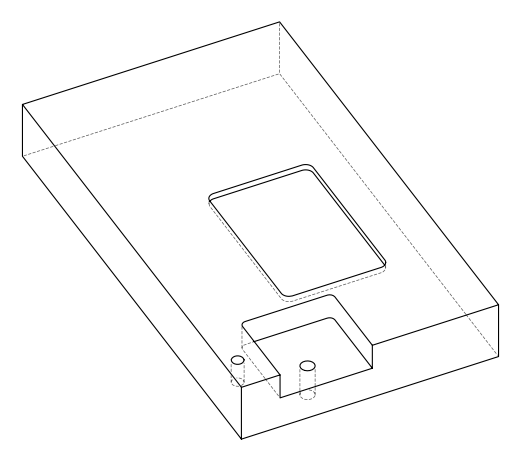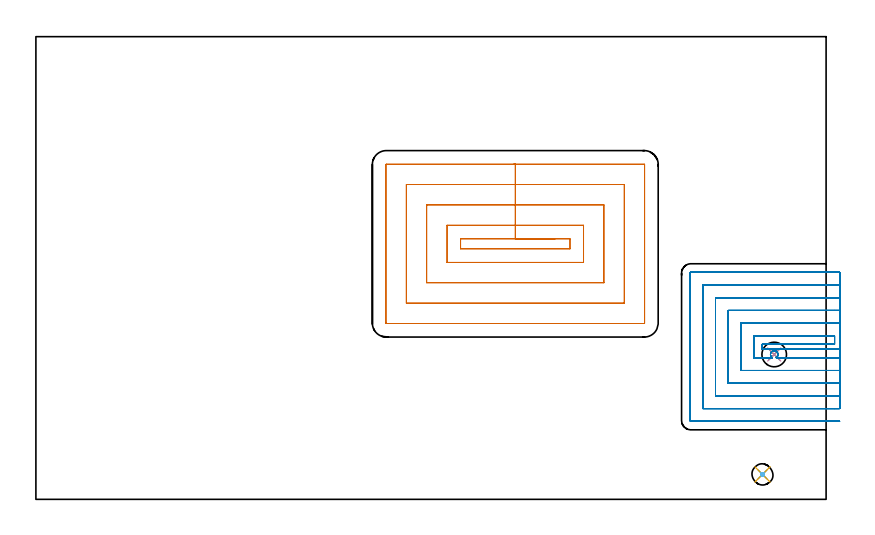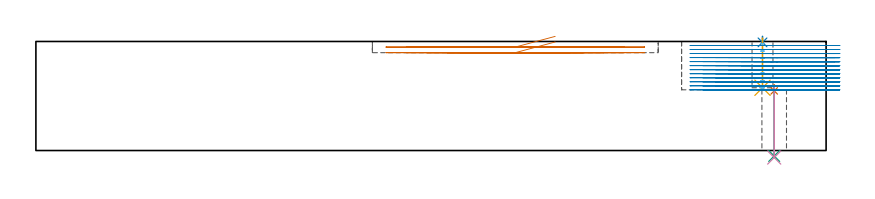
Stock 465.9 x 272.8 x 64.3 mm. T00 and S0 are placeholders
(PLAN: 8 operations, 6 tool changes, 50.1 min)
(1 SPOT_DRILL | STEP1HOLE | NXT0321_9005460120000 | 0.04 min | 3125 mm3)
(2 SPOT_DRILL_1 | STEP1POCKET | NXT0321_9005460120000 | 0.03 min | 1 mm3)
(3 DRILL_THROUGH_HOLE_INTO_CENTER | STEP1HOLE | NXT0301_065 | 0.17 min | 2500 mm3)
(4 DRILL_TO_ENLARGE_THROUGH_HOLE | STEP1HOLE | NXT0301_106 | 0.18 min | 4960 mm3)
(5 DRILL_BLIND_HOLE_INTO_CENTER | STEP1POCKET | NXT0301_084 | 0.12 min | 2584 mm3)
(6 MILL_ROUGH_BLIND_HOLE_CONTOUR | STEP1POCKET | NXT0201_013 | Spiral | 0.31 min | 653 mm3)
(7 MILL_RECTANGULAR_POCKET | POCKET_RECTANGULAR_STRAIGHT | UGT0201_010 | Follow Part, ap 4, ae 75% | 6.52 min | 121866 mm3)
(8 MILL_SLOT | SLOT_PARTIAL_RECTANGULAR | NXT0201_013 | Follow Part, ap 2.5, ae 75% | 42.72 min | 232685 mm3)
(TOOL NXT0321_9005460120000 | NC Spot Drill, 142deg, 12mm, Carbide, Uncoated | D12 PA142 FL30 Z2)
(TOOL NXT0301_065 | Carbide Drill 9.4mm [860.1-0940-075A1-MM 2214] | D9.4 PA140 FL98 Z2)
(TOOL NXT0301_106 | Carbide Drill 14.5mm [860.1-1450-073A1-MM 2214] | D14.5 PA140 FL83 Z2)
(TOOL NXT0301_084 | Carbide Drill 11.3mm [860.1-1130-034A1-MM 2214] | D11.3 PA140 FL55 Z2)
(TOOL NXT0201_013 | ENDMILL 10mm | D10 FL30 Z4)
(TOOL UGT0201_010 | End Mill 16 mm | D16 FL22 Z2)
(OP 1 SPOT_DRILL)
G17 G21 G94 G90
T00 M6
G54
G17 G0 G90 X435.3 Y85.4 S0 M3
G43 Z74.3 H0
G94 G81 G98 Z35.172 F250. R38.8
G80
M5
M2
(OP 2 SPOT_DRILL_1)
G17 G21 G94 G90
T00 M6
G54
G17 G0 G90 X428.4 Y14.7 S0 M3
G43 Z74.3 H0
G94 G81 G98 Z63.771 F250. R67.3
G80
M5
M2
(OP 3 DRILL_THROUGH_HOLE_INTO_CENTER)
G17 G21 G94 G90
T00 M6
G54
G17 G0 G90 X435.3 Y85.4 S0 M3
G43 Z74.3 H1
G94 G73 G98 Z-3.211 F250. Q7.802 R37.8
G80
M5
M2
(OP 4 DRILL_TO_ENLARGE_THROUGH_HOLE)
G17 G21 G94 G90
T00 M6
G54
G17 G0 G90 X435.3 Y85.4 S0 M3
G43 Z74.3 H1
G94 G81 G98 Z-4.139 F250. R37.8
G80
M5
M2
(OP 5 DRILL_BLIND_HOLE_INTO_CENTER)
G17 G21 G94 G90
T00 M6
G54
G17 G0 G90 X428.4 Y14.7 S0 M3
G43 Z74.3 H1
G94 G81 G98 Z37. F250. R66.3
G80
M5
M2
(OP 6 MILL_ROUGH_BLIND_HOLE_CONTOUR)
G17 G21 G94 G90
T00 M6
G54
G17 G0 G90 X428.4 Y14.7 S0 M3
G43 Z74.3 H0
Z62.971
G94 G3 X428.975 Y15.275 R0.575 F250.
X428.4 Y15.85 R0.575
X427.25 Y14.7 R1.15
X428.4 Y15.85 R-1.15
X427.825 Y15.275 R0.575
X428.4 Y14.7 R0.575
G0 Z58.643
G3 X428.975 Y15.275 R0.575
X428.4 Y15.85 R0.575
X427.25 Y14.7 R1.15
X428.4 Y15.85 R-1.15
X427.825 Y15.275 R0.575
X428.4 Y14.7 R0.575
G0 Z54.314
G3 X428.975 Y15.275 R0.575
X428.4 Y15.85 R0.575
X427.25 Y14.7 R1.15
X428.4 Y15.85 R-1.15
X427.825 Y15.275 R0.575
X428.4 Y14.7 R0.575
G0 Z49.986
G3 X428.975 Y15.275 R0.575
X428.4 Y15.85 R0.575
X427.25 Y14.7 R1.15
X428.4 Y15.85 R-1.15
X427.825 Y15.275 R0.575
X428.4 Y14.7 R0.575
G0 Z45.657
G3 X428.975 Y15.275 R0.575
X428.4 Y15.85 R0.575
X427.25 Y14.7 R1.15
X428.4 Y15.85 R-1.15
X427.825 Y15.275 R0.575
X428.4 Y14.7 R0.575
G0 Z41.329
G3 X428.975 Y15.275 R0.575
X428.4 Y15.85 R0.575
X427.25 Y14.7 R1.15
X428.4 Y15.85 R-1.15
X427.825 Y15.275 R0.575
X428.4 Y14.7 R0.575
G0 Z37.
G3 X428.975 Y15.275 R0.575
X428.4 Y15.85 R0.575
X427.25 Y14.7 R1.15
X428.4 Y15.85 R-1.15
X427.825 Y15.275 R0.575
X428.4 Y14.7 R0.575
G0 Z74.3
M5
M2
(OP 7 MILL_RECTANGULAR_POCKET)
G17 G21 G94 G90
T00 M6
G54
G17 G0 G90 X306.162 Y153.6 S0 M3
G43 Z74.3 H0
Z67.3
G94 G1 X282.65 Z61. F250.
X250.4 F500.
Y147.7
X314.9
Y153.6
X282.65
Y161.6
X242.4
Y139.7
X322.9
Y161.6
X282.65
Y173.6
X230.4
Y127.7
X334.9
Y173.6
X282.65
Y185.6
X218.4
Y115.7
X346.9
Y185.6
X282.65
Y197.6
X206.6
G3 X206.4 Y197.4 R0.2
G1 Y103.9
G3 X206.6 Y103.7 R0.2
G1 X358.7
G3 X358.9 Y103.9 R0.2
G1 Y197.4
G3 X358.7 Y197.6 R0.2
G1 X282.65
X281.65
G0 X306.162 Y153.6 Z64.
G1 X282.65 Z57.7 F250.
X250.4 F500.
Y147.7
X314.9
Y153.6
X282.65
Y161.6
X242.4
Y139.7
X322.9
Y161.6
X282.65
Y173.6
X230.4
Y127.7
X334.9
Y173.6
X282.65
Y185.6
X218.4
Y115.7
X346.9
Y185.6
X282.65
Y197.6
X206.6
G3 X206.4 Y197.4 R0.2
G1 Y103.9
G3 X206.6 Y103.7 R0.2
G1 X358.7
G3 X358.9 Y103.9 R0.2
G1 Y197.4
G3 X358.7 Y197.6 R0.2
G1 X282.65
X281.65
G0 Z74.3
M5
M2
(OP 8 MILL_SLOT)
G17 G21 G94 G90
T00 M6
G54
G17 G0 G90 X473.9 Y88.5 S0 M3
G43 Z74.3 H0
Z61.925
G94 G1 X470.9 F250.
X428.2 F500.
Y91.4
X470.9
Y96.4
X423.2
Y83.5
X434.127
X433.823 Y83.719
X433.549 Y84.008
X433.286 Y84.406
G2 X433.111 Y84.93 R2.293
X433.915 Y87.169 R2.293
G1 X434.078 Y87.28
G2 X436.123 Y87.483 R2.335
G1 X436.48 Y87.305
X436.671 Y87.177
X437.002 Y86.86
G2 X437.421 Y84.677 R2.286
X437.307 Y84.395 R2.286
G1 X437.035 Y83.984
X436.776 Y83.715
X436.471 Y83.5
X470.9
X473.9 F250.
Y103.9
X470.9
X415.7 F500.
Y76.
X470.9
X473.9 F250.
Y111.4
X470.9
X408.2 F500.
Y68.5
X470.9
X473.9 F250.
Y118.9
X470.9
X400.7 F500.
Y61.
X470.9
X473.9 F250.
Y126.4
X470.9
X393.2 F500.
Y53.5
X470.9
X473.9 F250.
Y133.9
X470.9
X386.2 F500.
G3 X385.7 Y133.4 R0.5
G1 Y46.5
G3 X386.2 Y46. R0.5
G1 X470.9
X473.9 F250.
G0 Y88.5 Z59.55
G1 X470.9
X428.2 F500.
Y91.4
X470.9
Y96.4
X423.2
Y83.5
X434.127
X433.823 Y83.72
X433.548 Y84.009
X433.319 Y84.355
X433.287 Y84.404
G2 X433.119 Y84.894 R2.291
X433.835 Y87.101 R2.293
G1 X433.915 Y87.169
G2 X434.319 Y87.41 R2.335
X436.123 Y87.483 R2.335
G1 X436.48 Y87.305
X436.671 Y87.177
X437.002 Y86.86
G2 X437.451 Y84.774 R2.286
X437.306 Y84.394 R2.285
G1 X437.035 Y83.984
X436.777 Y83.716
X436.471 Y83.5
X470.9
X473.9 F250.
Y103.9
X470.9
X415.7 F500.
Y76.
X470.9
X473.9 F250.
Y111.4
X470.9
X408.2 F500.
Y68.5
X470.9
X473.9 F250.
Y118.9
X470.9
X400.7 F500.
Y61.
X470.9
X473.9 F250.
Y126.4
X470.9
X393.2 F500.
Y53.5
X470.9
X473.9 F250.
Y133.9
X470.9
X386.2 F500.
G3 X385.7 Y133.4 R0.5
G1 Y46.5
G3 X386.2 Y46. R0.5
G1 X470.9
X473.9 F250.
G0 Y88.5 Z57.175
G1 X470.9
X428.2 F500.
Y91.4
X470.9
Y96.4
X423.2
Y83.5
X434.127
X433.823 Y83.72
X433.548 Y84.009
X433.319 Y84.355
X433.287 Y84.404
G2 X433.119 Y84.894 R2.291
X433.835 Y87.101 R2.293
G1 X433.915 Y87.169
G2 X434.319 Y87.41 R2.335
X436.123 Y87.483 R2.335
G1 X436.48 Y87.305
X436.671 Y87.177
X437.002 Y86.86
G2 X437.451 Y84.774 R2.286
X437.306 Y84.394 R2.285
G1 X437.035 Y83.984
X436.777 Y83.716
X436.471 Y83.5
X470.9
X473.9 F250.
Y103.9
X470.9
X415.7 F500.
Y76.
X470.9
X473.9 F250.
Y111.4
X470.9
X408.2 F500.
Y68.5
X470.9
X473.9 F250.
Y118.9
X470.9
X400.7 F500.
Y61.
X470.9
X473.9 F250.
Y126.4
X470.9
X393.2 F500.
Y53.5
X470.9
X473.9 F250.
Y133.9
X470.9
X386.2 F500.
G3 X385.7 Y133.4 R0.5
G1 Y46.5
G3 X386.2 Y46. R0.5
G1 X470.9
X473.9 F250.
G0 Y88.5 Z54.8
G1 X470.9
X428.2 F500.
Y91.4
X470.9
Y96.4
X423.2
Y83.5
X434.127
X433.823 Y83.719
X433.549 Y84.008
X433.286 Y84.406
G2 X433.915 Y87.169 R2.293
X436.123 Y87.483 R2.335
G1 X436.48 Y87.305
X436.671 Y87.177
X437.002 Y86.86
G2 X437.307 Y84.395 R2.286
G1 X437.035 Y83.984
X436.776 Y83.715
X436.471 Y83.5
X470.9
X473.9 F250.
Y103.9
X470.9
X415.7 F500.
Y76.
X470.9
X473.9 F250.
Y111.4
X470.9
X408.2 F500.
Y68.5
X470.9
X473.9 F250.
Y118.9
X470.9
X400.7 F500.
Y61.
X470.9
X473.9 F250.
Y126.4
X470.9
X393.2 F500.
Y53.5
X470.9
X473.9 F250.
Y133.9
X470.9
X386.2 F500.
G3 X385.7 Y133.4 R0.5
G1 Y46.5
G3 X386.2 Y46. R0.5
G1 X470.9
X473.9 F250.
G0 Y88.5 Z52.425
G1 X470.9
X428.2 F500.
Y91.4
X470.9
Y96.4
X423.2
Y83.5
X434.127
X433.823 Y83.719
X433.549 Y84.008
X433.286 Y84.406
G2 X433.915 Y87.169 R2.293
X436.123 Y87.483 R2.335
G1 X436.48 Y87.305
X436.671 Y87.177
X437.002 Y86.86
G2 X437.307 Y84.395 R2.286
G1 X437.035 Y83.984
X436.776 Y83.715
X436.471 Y83.5
X470.9
X473.9 F250.
Y103.9
X470.9
X415.7 F500.
Y76.
X470.9
X473.9 F250.
Y111.4
X470.9
X408.2 F500.
Y68.5
X470.9
X473.9 F250.
Y118.9
X470.9
X400.7 F500.
Y61.
X470.9
X473.9 F250.
Y126.4
X470.9
X393.2 F500.
Y53.5
X470.9
X473.9 F250.
Y133.9
X470.9
X386.2 F500.
G3 X385.7 Y133.4 R0.5
G1 Y46.5
G3 X386.2 Y46. R0.5
G1 X470.9
X473.9 F250.
G0 Y88.5 Z50.05
G1 X470.9
X428.2 F500.
Y91.4
X470.9
Y96.4
X423.2
Y83.5
X434.127
X433.823 Y83.719
X433.549 Y84.008
X433.286 Y84.406
G2 X433.915 Y87.169 R2.293
X436.123 Y87.483 R2.335
G1 X436.48 Y87.305
X436.671 Y87.177
X437.002 Y86.86
G2 X437.307 Y84.395 R2.286
G1 X437.035 Y83.984
X436.776 Y83.715
X436.471 Y83.5
X470.9
X473.9 F250.
Y103.9
X470.9
X415.7 F500.
Y76.
X470.9
X473.9 F250.
Y111.4
X470.9
X408.2 F500.
Y68.5
X470.9
X473.9 F250.
Y118.9
X470.9
X400.7 F500.
Y61.
X470.9
X473.9 F250.
Y126.4
X470.9
X393.2 F500.
Y53.5
X470.9
X473.9 F250.
Y133.9
X470.9
X386.2 F500.
G3 X385.7 Y133.4 R0.5
G1 Y46.5
G3 X386.2 Y46. R0.5
G1 X470.9
X473.9 F250.
G0 Y88.5 Z47.675
G1 X470.9
X428.2 F500.
Y91.4
X470.9
Y96.4
X423.2
Y83.5
X434.127
X433.823 Y83.719
X433.549 Y84.008
X433.286 Y84.406
G2 X433.915 Y87.169 R2.293
X434.087 Y87.286 R2.335
X436.127 Y87.481 R2.334
G1 X436.48 Y87.305
X436.671 Y87.177
X437.002 Y86.86
G2 X437.307 Y84.395 R2.286
G1 X437.035 Y83.984
X436.776 Y83.715
X436.471 Y83.5
X470.9
X473.9 F250.
Y103.9
X470.9
X415.7 F500.
Y76.
X470.9
X473.9 F250.
Y111.4
X470.9
X408.2 F500.
Y68.5
X470.9
X473.9 F250.
Y118.9
X470.9
X400.7 F500.
Y61.
X470.9
X473.9 F250.
Y126.4
X470.9
X393.2 F500.
Y53.5
X470.9
X473.9 F250.
Y133.9
X470.9
X386.2 F500.
G3 X385.7 Y133.4 R0.5
G1 Y46.5
G3 X386.2 Y46. R0.5
G1 X470.9
X473.9 F250.
G0 Y88.5 Z45.3
G1 X470.9
X428.2 F500.
Y91.4
X470.9
Y96.4
X423.2
Y83.5
X434.127
X433.823 Y83.719
X433.549 Y84.008
X433.286 Y84.406
G2 X433.915 Y87.169 R2.293
X434.087 Y87.285 R2.335
X436.127 Y87.481 R2.334
G1 X436.356 Y87.367
X436.477 Y87.306
X436.672 Y87.175
X437.004 Y86.857
G2 X437.357 Y86.278 R2.285
X437.377 Y84.554 R2.286
G1 X437.308 Y84.396
X437.034 Y83.983
X436.774 Y83.713
X436.471 Y83.5
X470.9
X473.9 F250.
Y103.9
X470.9
X415.7 F500.
Y76.
X470.9
X473.9 F250.
Y111.4
X470.9
X408.2 F500.
Y68.5
X470.9
X473.9 F250.
Y118.9
X470.9
X400.7 F500.
Y61.
X470.9
X473.9 F250.
Y126.4
X470.9
X393.2 F500.
Y53.5
X470.9
X473.9 F250.
Y133.9
X470.9
X386.2 F500.
G3 X385.7 Y133.4 R0.5
G1 Y46.5
G3 X386.2 Y46. R0.5
G1 X470.9
X473.9 F250.
G0 Y88.5 Z42.925
G1 X470.9
X428.2 F500.
Y91.4
X470.9
Y96.4
X423.2
Y83.5
X434.127
X433.823 Y83.719
X433.549 Y84.008
X433.286 Y84.406
G2 X433.915 Y87.169 R2.293
X434.088 Y87.286 R2.335
X436.124 Y87.482 R2.335
G1 X436.298 Y87.395
X436.477 Y87.306
X436.672 Y87.175
X437.004 Y86.857
G2 X437.357 Y86.278 R2.285
X437.377 Y84.554 R2.286
G1 X437.308 Y84.396
X437.034 Y83.983
X436.774 Y83.713
X436.471 Y83.5
X470.9
X473.9 F250.
Y103.9
X470.9
X415.7 F500.
Y76.
X470.9
X473.9 F250.
Y111.4
X470.9
X408.2 F500.
Y68.5
X470.9
X473.9 F250.
Y118.9
X470.9
X400.7 F500.
Y61.
X470.9
X473.9 F250.
Y126.4
X470.9
X393.2 F500.
Y53.5
X470.9
X473.9 F250.
Y133.9
X470.9
X386.2 F500.
G3 X385.7 Y133.4 R0.5
G1 Y46.5
G3 X386.2 Y46. R0.5
G1 X470.9
X473.9 F250.
G0 Y88.5 Z40.55
G1 X470.9
X428.2 F500.
Y91.4
X470.9
Y96.4
X423.2
Y83.5
X434.127
X433.823 Y83.719
X433.549 Y84.008
X433.286 Y84.406
G2 X433.915 Y87.169 R2.293
X436.123 Y87.483 R2.335
G1 X436.48 Y87.305
X436.671 Y87.177
X437.002 Y86.86
G2 X437.307 Y84.395 R2.286
G1 X437.035 Y83.984
X436.776 Y83.715
X436.471 Y83.5
X470.9
X473.9 F250.
Y103.9
X470.9
X415.7 F500.
Y76.
X470.9
X473.9 F250.
Y111.4
X470.9
X408.2 F500.
Y68.5
X470.9
X473.9 F250.
Y118.9
X470.9
X400.7 F500.
Y61.
X470.9
X473.9 F250.
Y126.4
X470.9
X393.2 F500.
Y53.5
X470.9
X473.9 F250.
Y133.9
X470.9
X386.2 F500.
G3 X385.7 Y133.4 R0.5
G1 Y46.5
G3 X386.2 Y46. R0.5
G1 X470.9
X473.9 F250.
G0 Y88.5 Z38.175
G1 X470.9
X428.2 F500.
Y91.4
X470.9
Y96.4
X423.2
Y83.5
X434.127
X433.823 Y83.719
X433.549 Y84.008
X433.286 Y84.406
G2 X433.915 Y87.169 R2.293
X436.123 Y87.483 R2.335
G1 X436.48 Y87.305
X436.671 Y87.177
X437.002 Y86.86
G2 X437.307 Y84.395 R2.286
G1 X437.035 Y83.984
X436.776 Y83.715
X436.471 Y83.5
X470.9
X473.9 F250.
Y103.9
X470.9
X415.7 F500.
Y76.
X470.9
X473.9 F250.
Y111.4
X470.9
X408.2 F500.
Y68.5
X470.9
X473.9 F250.
Y118.9
X470.9
X400.7 F500.
Y61.
X470.9
X473.9 F250.
Y126.4
X470.9
X393.2 F500.
Y53.5
X470.9
X473.9 F250.
Y133.9
X470.9
X386.2 F500.
G3 X385.7 Y133.4 R0.5
G1 Y46.5
G3 X386.2 Y46. R0.5
G1 X470.9
X473.9 F250.
G0 Y88.5 Z35.8
G1 X470.9
X428.2 F500.
Y91.4
X470.9
Y96.4
X423.2
Y83.5
X434.127
X433.823 Y83.719
X433.549 Y84.008
X433.286 Y84.406
G2 X433.915 Y87.169 R2.293
X436.123 Y87.483 R2.335
G1 X436.48 Y87.305
X436.671 Y87.177
X437.002 Y86.86
G2 X437.307 Y84.395 R2.286
G1 X437.035 Y83.984
X436.776 Y83.715
X436.471 Y83.5
X470.9
X473.9 F250.
Y103.9
X470.9
X415.7 F500.
Y76.
X470.9
X473.9 F250.
Y111.4
X470.9
X408.2 F500.
Y68.5
X470.9
X473.9 F250.
Y118.9
X470.9
X400.7 F500.
Y61.
X470.9
X473.9 F250.
Y126.4
X470.9
X393.2 F500.
Y53.5
X470.9
X473.9 F250.
Y133.9
X470.9
X386.2 F500.
G3 X385.7 Y133.4 R0.5
G1 Y46.5
G3 X386.2 Y46. R0.5
G1 X470.9
X473.9 F250.
G0 Z74.3
M5
M2
